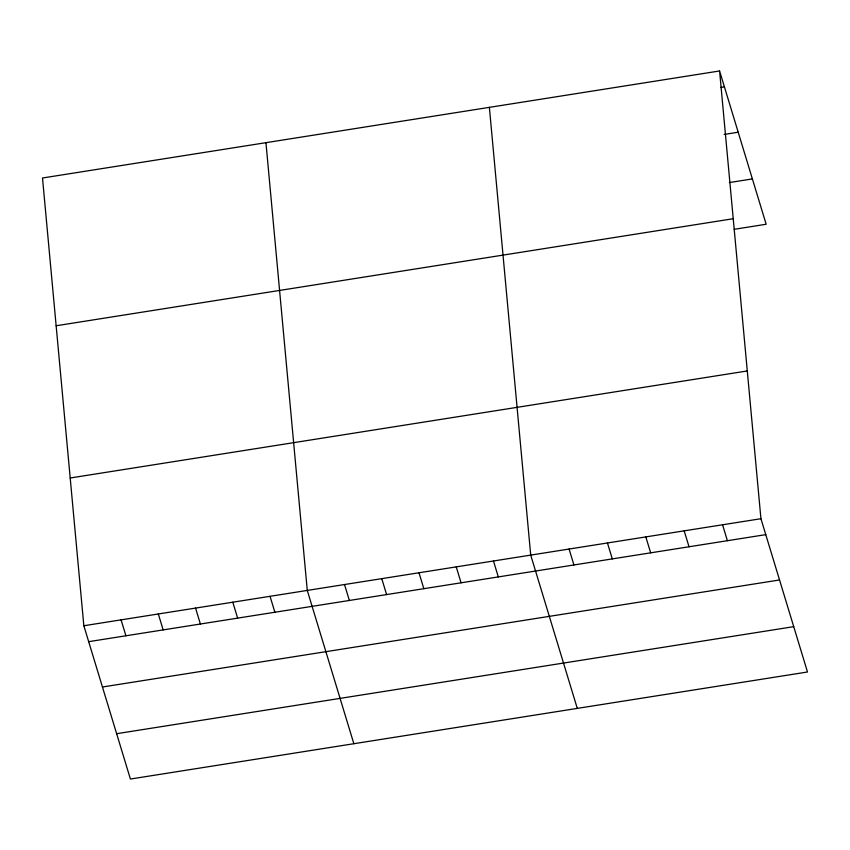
<?xml version="1.0" encoding="UTF-8"?>
<svg xmlns="http://www.w3.org/2000/svg" width="850" height="850" viewBox="0 0 850 850"><rect width="100%" height="100%" fill="white"/><g stroke="black" fill="none" stroke-linecap="round" stroke-linejoin="round"><path stroke-width="1.27" d="M719.589 70.964L42.5 178.001L83.842 625.749L130.411 779.036L807.5 671.999L760.931 518.712L719.589 70.964L766.158 224.251L734.188 229.309M720.588 87.497L724.423 86.891M724.136 134.449L738.204 132.218M729.364 182.559L752.388 178.925M56.143 325.763L733.231 218.716M70.199 477.998L747.288 370.951M83.842 625.749L760.931 518.712M88.676 641.676L765.765 534.639M102.446 687.002L779.535 579.966M116.641 733.709L793.73 626.662M722.564 524.769L727.398 540.696M684.186 530.836L689.031 546.763M645.819 536.903L650.664 552.829M607.452 542.969L612.298 558.896M569.086 549.036L573.92 564.963M577.288 708.39L530.719 555.103L489.377 107.355M493.478 560.989L498.312 576.916M456.237 566.876L461.072 582.803M418.997 572.762L423.831 588.689M381.756 578.648L386.601 594.575M344.516 584.534L349.361 600.461M353.855 743.718L307.275 590.421L265.944 142.683M270.034 596.307L274.879 612.234M232.794 602.204L237.639 618.131M195.553 608.09L200.398 624.017M158.323 613.976L163.157 629.903M121.082 619.862L125.917 635.789"/></g></svg>
